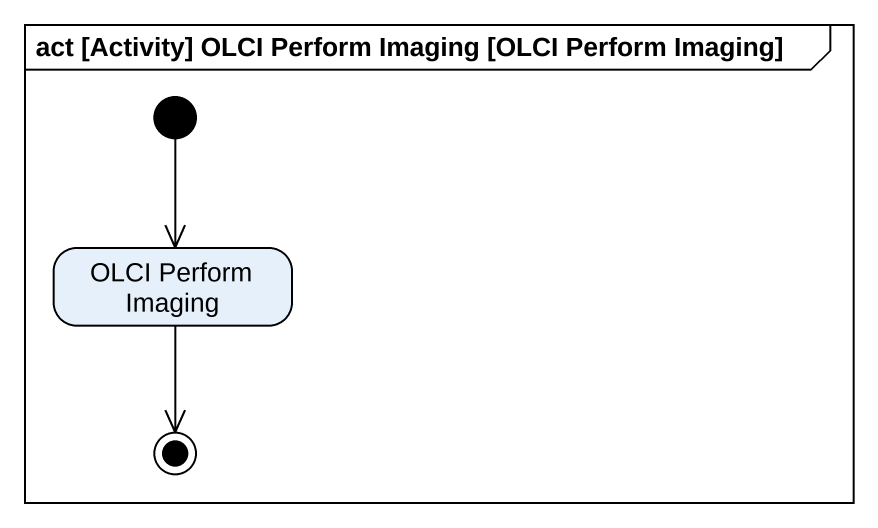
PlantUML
@startuml
mainframe act [Activity] OLCI Perform Imaging [OLCI Perform Imaging]
hide empty description
state "OLCI Perform Imaging" as OLCI_Perform_Imaging
[*] --> OLCI_Perform_Imaging
OLCI_Perform_Imaging --> [*]
@enduml
